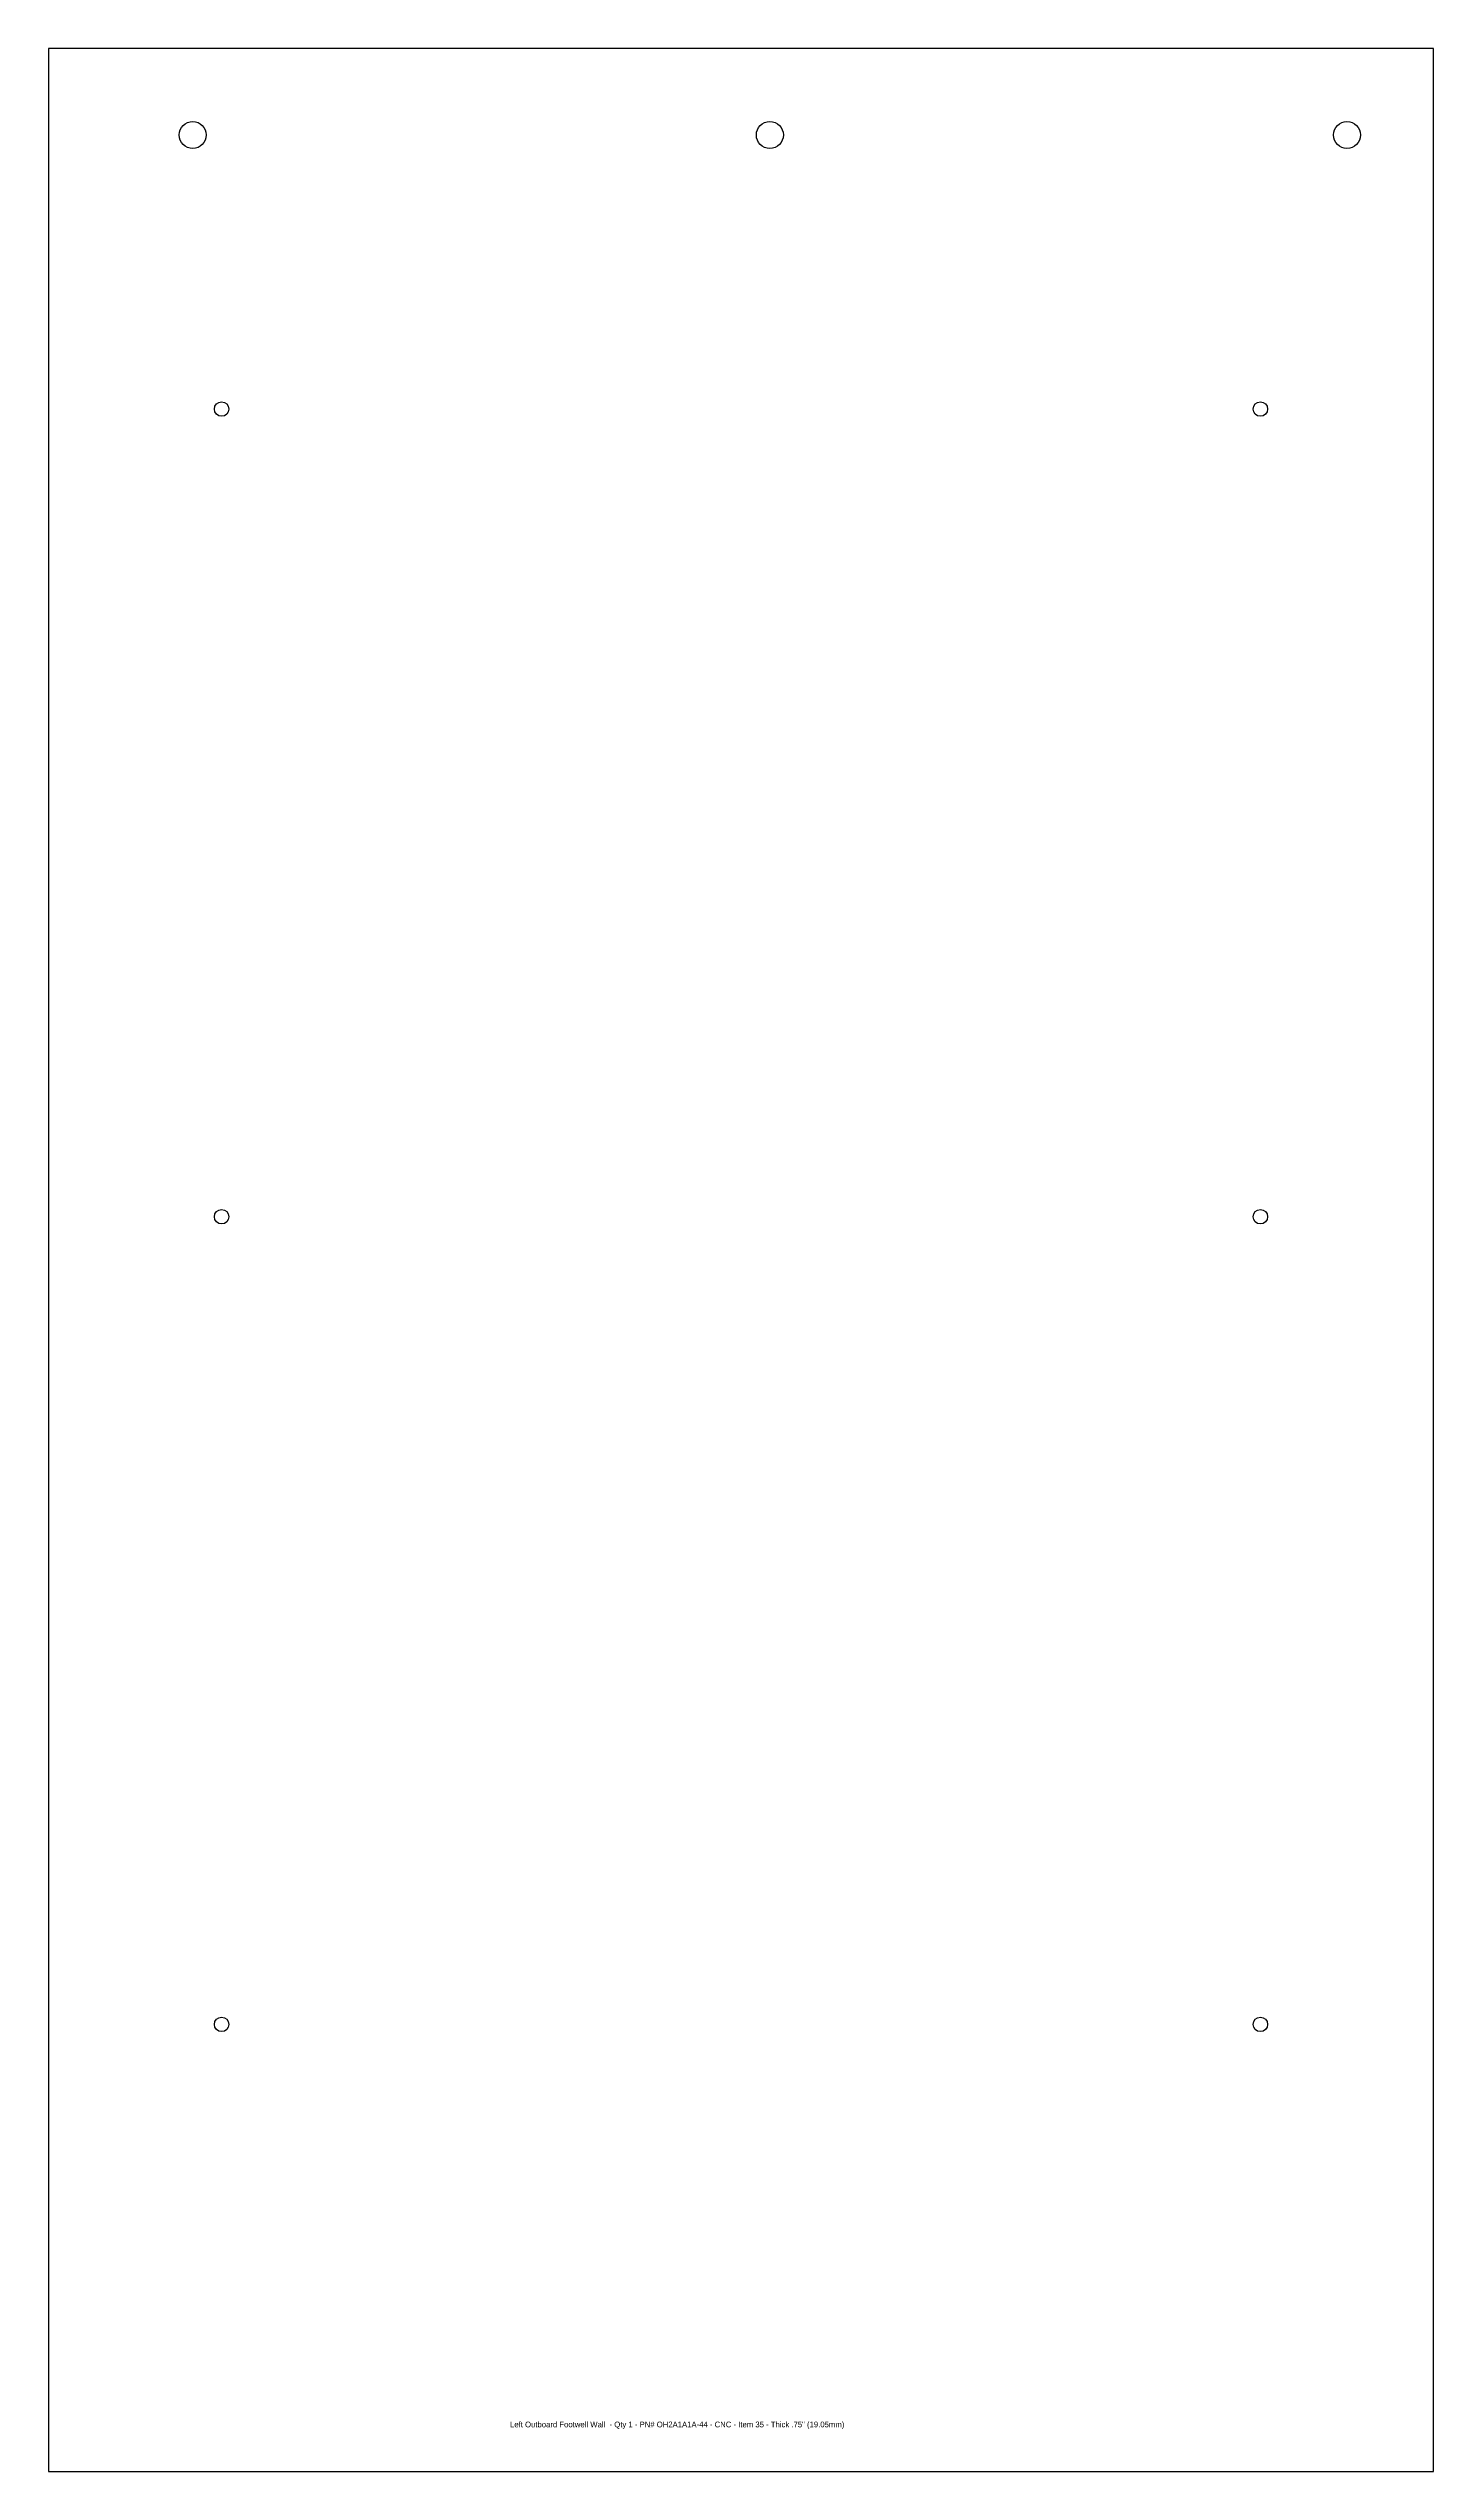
# Model space of a CAD drawing. Extents: x -120.7 to -108.7, y 204.5 to 225.5.
import ezdxf

# ---------------------------------------------------------------- set-up
doc = ezdxf.new("R2010")
doc.units = 0
doc.header["$MEASUREMENT"] = 0
doc.layers.get('0').update_dxf_attribs({"linetype": 'CONTINUOUS'})
doc.layers.add('Info', color=4, linetype='CONTINUOUS')
doc.styles.add('Annotative', font='txt')

msp = doc.modelspace()

# ---------------------------------------------------------------- linework, layer by layer
at = {"color": 7, "linetype": 'Continuous'}
msp.add_lwpolyline([(-108.65, 204.5), (-108.65, 225.5), (-120.65, 225.5), (-120.65, 204.5)], close=True, dxfattribs=at)
for centre in [(-119.4, 224.75), (-114.4, 224.75), (-109.4, 224.75)]:
    msp.add_circle(centre, 0.117, dxfattribs=at)
for centre in [(-119.15, 222.375), (-110.15, 222.375), (-119.15, 215.375), (-110.15, 215.375), (-119.15, 208.375), (-110.15, 208.375)]:
    msp.add_circle(centre, 0.0625)

# ---------------------------------------------------------------- texts
at = {"layer": 'Info', "style": 'Annotative'}
msp.add_text('Left Outboard Footwell Wall  - Qty 1 - PN# OH2A1A1A-44 - CNC - Item 35 - Thick .75" (19.05mm)', height=0.05, dxfattribs=at).set_placement((-116.651, 204.883))

doc.saveas('drawing.dxf')
